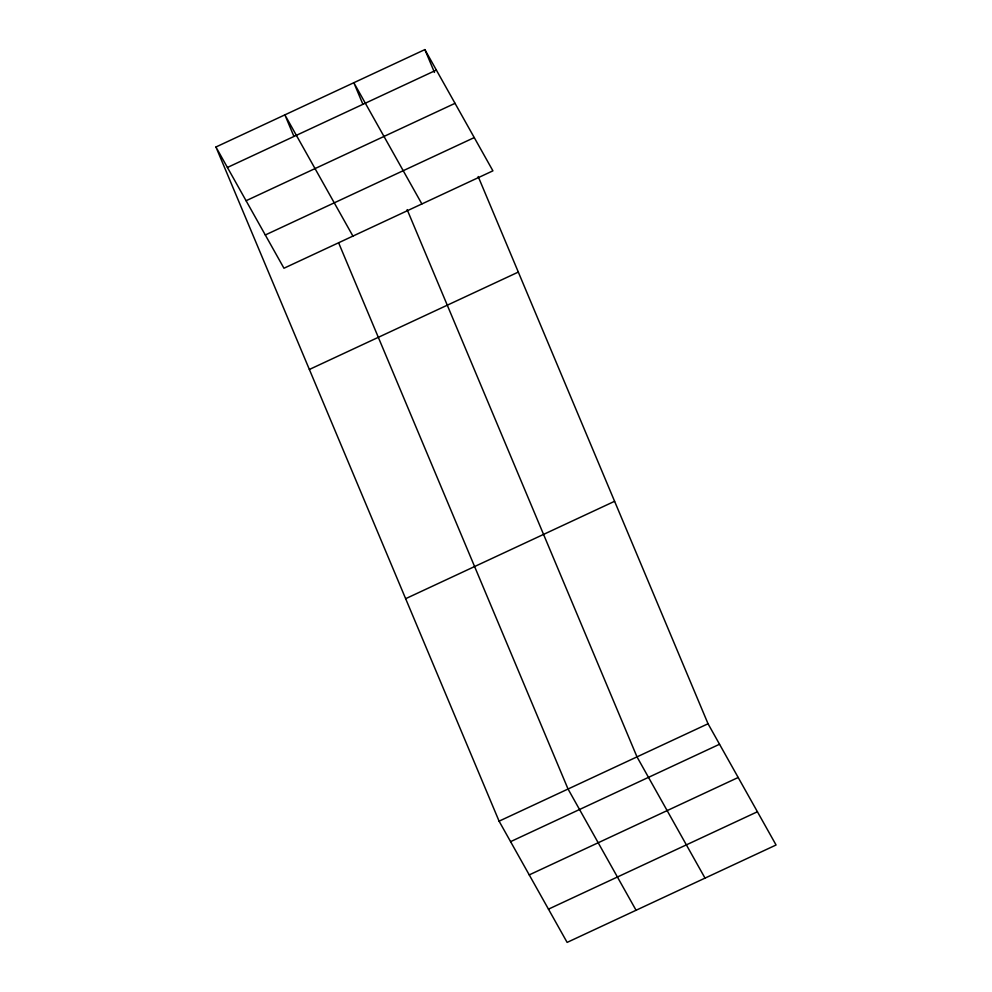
<?xml version="1.0" encoding="UTF-8"?>
<svg xmlns="http://www.w3.org/2000/svg" width="992" height="992" viewBox="0 0 992 992"><rect width="100%" height="100%" fill="white"/><g stroke="black" fill="none" stroke-linecap="round" stroke-linejoin="round"><path stroke-width="1.49" d="M215.934 147.002L424.874 49.6L492.912 170.835L283.96 268.237L215.934 147.002L499.088 821.165L567.126 942.4L776.066 844.998L708.04 723.763L478.181 176.526M227.416 167.474L436.368 70.085M246.078 200.731L455.03 103.329M265.298 234.98L474.25 137.59M309.368 369.47L518.32 272.081M405.654 598.684L614.594 501.295M499.088 821.165L708.04 723.763M510.582 841.65L719.535 744.248M529.244 874.894L738.184 777.492M548.464 909.156L757.417 811.754M421.873 203.943L353.834 82.72L362.824 104.11M352.916 236.084L284.878 114.861L293.868 136.251M705.027 878.118L637 756.884L407.142 209.634M636.07 910.259L568.044 789.024L338.793 243.214M424.874 49.6L434.459 72.416"/></g></svg>
